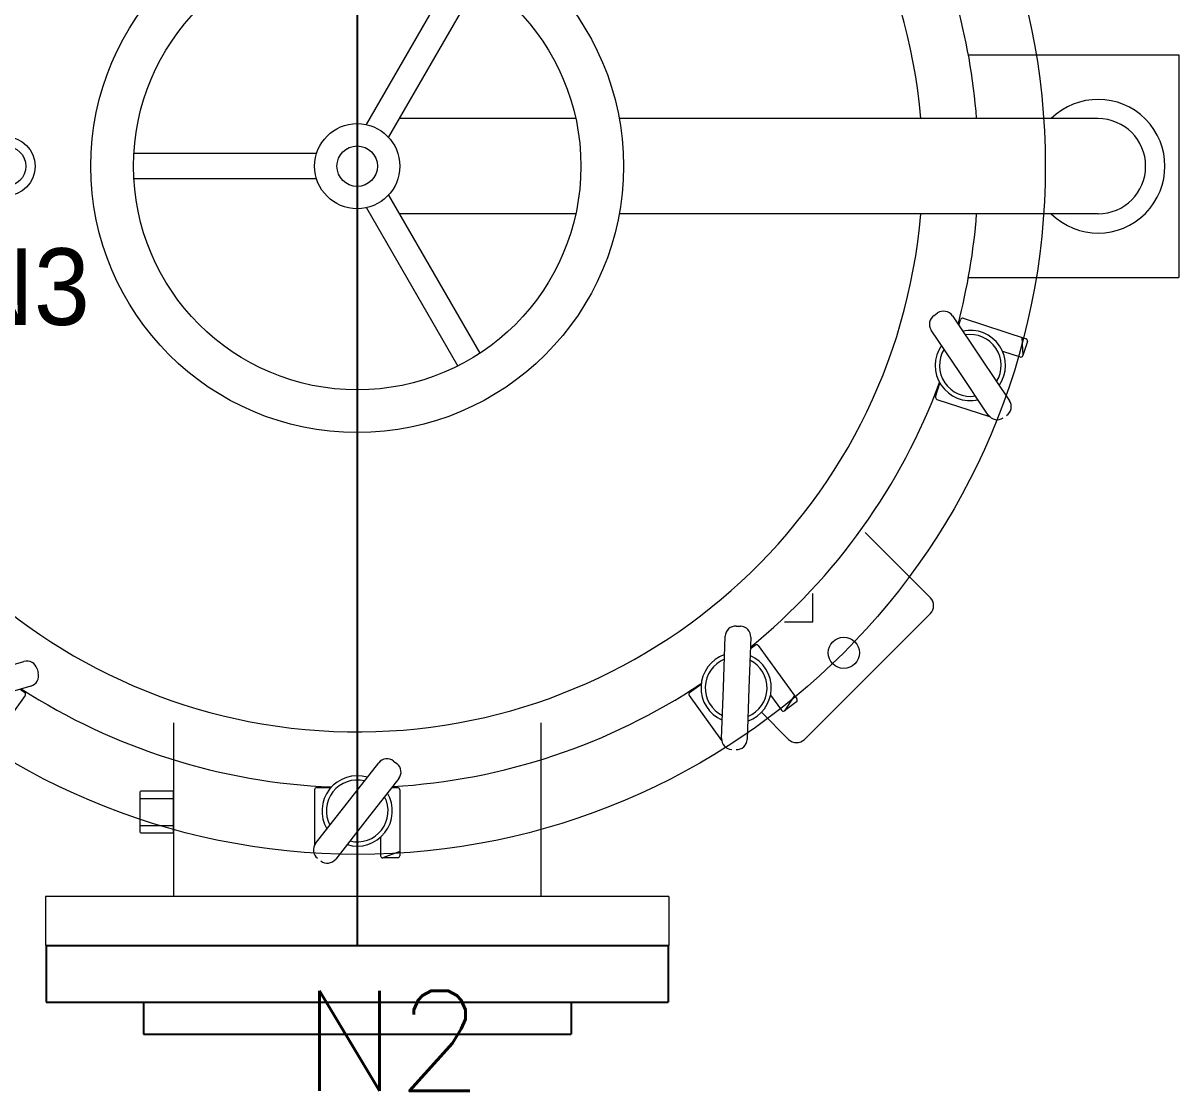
# Model space of a CAD drawing. Extents: x 0 to 160756, y 0 to 229247.
# Drawn here: x 55570 to 56089, y 70956 to 71436 of the extents above; entities that cross this region are included whole.
import ezdxf

# ---------------------------------------------------------------- set-up
doc = ezdxf.new("R2010")
doc.units = 0
doc.header["$LTSCALE"] = 10
doc.linetypes.add('XCM7Q30CDA-200K$0$DASHED2', pattern=[9.525, 6.35, -3.175])
doc.layers.add('XCM7Q30CDA-200K$0$UEQ-DRYER', color=22, linetype='Continuous')
doc.layers.add('XCM7Q30CDA-200K$0$UER-FUTUER', color=9, linetype='Continuous')
doc.styles.add('XCM7Q30CDA-200K$0$Standard', font='txt.shx', dxfattribs={"bigfont": 'chineset.shx'})

# ---------------------------------------------------------------- blocks, each defined once
blk = doc.blocks.new('XCM7Q30CDA-200K$0$2分內牙')
at = {"lineweight": 18}
for p, q in [((0, 14.5), (0, 0)), ((18.5, 15), (0.5, 15)), ((19, 0), (19, 14.5)), ((19, 0), (0, 0))]:
    blk.add_line(p, q, dxfattribs=at)
at = {"linetype": 'XCM7Q30CDA-200K$0$DASHED2', "lineweight": 18}
for p, q in [((3.5, 15), (3.5, 0)), ((15.5, 15), (15.5, 0))]:
    blk.add_line(p, q, dxfattribs=at)
at = {"lineweight": 18}
for centre, start, end in [((0.5, 14.5), 90, 180), ((18.5, 14.5), 0, 90)]:
    blk.add_arc(centre, 0.5, start, end, dxfattribs=at)
blk = doc.blocks.new('XCM7Q30CDA-200K$0$FINAL FILTER')
blk.add_line((0, 350), (0, -350))
at = {"lineweight": 13}
for p, q in [((4.16, 18.68), (45.17, 89.72)), ((14.1, 12.94), (55.12, 83.98)), ((274.48, 50), (369, 50)), ((369, 50), (369, -50)), ((98.16, 21.35), (18.95, 21.35)), ((332.73, 21.35), (117.67, 21.35)), ((-18.25, 5.74), (-100.29, 5.74)), ((-18.25, -5.74), (-100.29, -5.74)), ((14.1, -12.94), (55.12, -83.98)), ((4.16, -18.68), (45.17, -89.72)), ((98.16, -21.35), (18.95, -21.35)), ((332.73, -21.35), (117.67, -21.35)), ((274.48, -50), (369, -50)), ((259.07, -66.98), (260.66, -65.91)), ((267.3, -67.21), (280.12, -86.26)), ((270.14, -71.44), (270.96, -68.93)), ((272.17, -68.31), (300.37, -77.48)), ((270.59, -92.67), (257.77, -73.62)), ((298.55, -76.89), (298.92, -85.05)), ((300.99, -78.68), (298.92, -85.05)), ((280.12, -86.26), (292.93, -105.31)), ((289.8, -83.09), (297.71, -85.67)), ((283.41, -111.72), (270.59, -92.67)), ((259.73, -103.5), (261.71, -97.41)), ((260.34, -104.71), (283.94, -112.38)), ((228.12, -164.48), (257.39, -193.75)), ((228.12, -164.48), (257.39, -193.75)), ((204.6, -204.6), (204.6, -191.87)), ((257.39, -200.82), (200.82, -257.39)), ((170.22, -206.47), (172.13, -206.54)), ((191.87, -204.6), (204.6, -204.6)), ((164.44, -234.02), (165.27, -211.08)), ((176.74, -211.49), (175.91, -234.44)), ((176.56, -216.59), (178.7, -215.03)), ((180.03, -215.24), (197.47, -239.24)), ((-171.75, -228.71), (-149.68, -222.41)), ((-143.76, -225.69), (-143.24, -227.53)), ((-146.52, -233.45), (-168.6, -239.75)), ((149.29, -236.4), (154.47, -232.63)), ((-149.07, -237.74), (-166.51, -261.73)), ((-151.43, -234.85), (-149.29, -236.4)), ((149.07, -237.74), (163.66, -257.81)), ((163.61, -256.97), (164.44, -234.02)), ((175.91, -234.44), (175.09, -257.38)), ((185.61, -237.56), (190.5, -244.3)), ((196.34, -237.69), (191.84, -244.51)), ((197.25, -240.57), (191.84, -244.51)), ((181.54, -245.18), (193.75, -257.39)), ((181.54, -245.18), (193.75, -257.39)), ((-82.5, -250), (-82.5, -328)), ((82.5, -250), (82.5, -328)), ((-4.52, -285.98), (9.64, -267.91)), ((16.35, -267.09), (17.86, -268.27)), ((18.68, -274.99), (4.52, -293.06)), ((-19.13, -279.96), (-19.13, -304.77)), ((-18.18, -279), (-11.77, -279)), ((15.53, -279), (18.18, -279)), ((19.13, -279.96), (19.13, -309.61)), ((-18.68, -304.06), (-4.52, -285.98)), ((4.52, -293.06), (-9.64, -311.14)), ((10.52, -301.29), (10.52, -309.61)), ((19.13, -307.7), (11.48, -310.57)), ((18.18, -310.57), (11.48, -310.57)), ((-140, -328), (-140, -350)), ((140, -328), (-140, -328)), ((140, -328), (140, -350)), ((140, -350), (-140, -350))]:
    blk.add_line(p, q, dxfattribs=at)
for centre, radius in [((0, 0), 309), ((0, 0), 119.59), ((0, 0), 100.45), ((0, 0), 19.13), ((-157.85, 0), 13.25), ((-157.85, 0), 9), ((0, 0), 9.09), ((218.5, -218.5), 7)]:
    blk.add_circle(centre, radius, dxfattribs=at)
for centre, radius, start, end in [((0, 0), 254, 4.8217, 355.1783), ((0, 0), 279, 4.3888, 15.6279), ((332.73, 0), 30, 225.3707, 134.6293), ((332.73, 0), 21.35, 270, 90), ((0, 0), 279, 345.2643, 355.6112), ((261.74, -70.95), 4.78, 123.9339, 213.9339), ((263.33, -69.88), 4.78, 33.9339, 123.9339), ((271.87, -69.22), 0.957, 72, 162), ((275.35, -89.47), 15.79, 325.2576, 102.6102), ((275.35, -89.47), 13.87, 328.3772, 99.4905), ((300.08, -78.39), 0.957, 342, 72), ((275.35, -89.47), 15.79, 145.2576, 282.6102), ((275.35, -89.47), 13.87, 148.3772, 279.4905), ((298.01, -84.76), 0.957, 252, 342), ((0, 0), 279, 309.2643, 339.6279), ((260.64, -103.8), 0.957, 162, 252), ((288.96, -107.98), 4.78, 303.9339, 33.9339), ((287.38, -109.05), 4.78, 213.9339, 303.9339), ((253.85, -197.28), 5, 315, 45), ((170.05, -211.25), 4.78, 87.9339, 177.9339), ((171.96, -211.32), 4.78, 357.9339, 87.9339), ((179.26, -215.81), 0.957, 36, 126), ((-148.36, -227.01), 4.78, 15.9339, 105.9339), ((170.18, -234.23), 15.79, 109.2576, 246.6102), ((170.18, -234.23), 13.87, 112.3772, 243.4905), ((170.18, -234.23), 15.79, 289.2576, 66.6102), ((170.18, -234.23), 13.87, 292.3772, 63.4905), ((-147.84, -228.85), 4.78, 285.9339, 15.9339), ((0, 0), 279, 273.2643, 303.6279), ((0, 0), 279, 237.2643, 267.6279), ((-149.85, -237.17), 0.957, 324, 54), ((149.85, -237.17), 0.957, 126, 216), ((196.69, -239.8), 0.957, 306, 36), ((191.27, -243.74), 0.957, 216, 306), ((168.39, -257.14), 4.78, 177.9339, 267.9339), ((170.31, -257.21), 4.78, 267.9339, 357.9339), ((197.28, -253.85), 5, 225, 315), ((13.4, -270.86), 4.78, 51.9339, 141.9339), ((14.91, -272.04), 4.78, 321.9339, 51.9339), ((0, -289.52), 15.79, 73.2576, 210.6102), ((-18.18, -279.96), 0.957, 90, 180), ((0, -289.52), 13.87, 76.3772, 207.4905), ((18.18, -279.96), 0.957, 0, 90), ((0, -289.52), 15.79, 253.2576, 30.6102), ((0, -289.52), 13.87, 256.3772, 27.4905), ((-14.91, -307.01), 4.78, 141.9339, 231.9339), ((-13.4, -308.19), 4.78, 231.9339, 321.9339), ((11.48, -309.61), 0.957, 180, 270), ((18.18, -309.61), 0.957, 270, 0)]:
    blk.add_arc(centre, radius, start, end, dxfattribs=at)
at = {"lineweight": 13, "xscale": -1, "rotation": 90}
blk.add_blockref('XCM7Q30CDA-200K$0$2分內牙', (-82.5, -280.5), dxfattribs=at)
at = {"lineweight": 13, "attachment_point": 1, "style": 'XCM7Q30CDA-200K$0$Standard'}
for s, insert, char_height, width in [('{\\f新細明體|b0|i0|c136|p18;N3}', (-177.71, -36.85), 34.4409, 88.7914), ('N2', (-24.69, -370.22), 45, 519.4703)]:
    blk.add_mtext(s, dxfattribs=dict(at, insert=insert, char_height=char_height, width=width))
blk = doc.blocks.new('XCM7Q30CDA-200K$0$SL150')
for p, q in [((3.96875, 13.97), (1.42875, 13.97)), ((1.42875, -13.97), (1.42875, 13.97)), ((3.96875, -13.97), (3.96875, 13.97)), ((1.42875, 9.604375), (0, 9.604375)), ((0, -9.604375), (0, 9.604375)), ((1.42875, -9.604375), (0, -9.604375)), ((3.96875, -13.97), (1.42875, -13.97))]:
    blk.add_line(p, q)
blk = doc.blocks.new('XCM7Q30CDA-200K$0$A$C3477b601')
at = {"layer": 'XCM7Q30CDA-200K$0$UEQ-DRYER', "rotation": 180}
blk.add_blockref('XCM7Q30CDA-200K$0$FINAL FILTER', (494.78, 839.5), dxfattribs=at)
at = {"layer": 'XCM7Q30CDA-200K$0$UEQ-DRYER', "xscale": -10, "yscale": 10, "zscale": 10, "rotation": 90}
blk.add_blockref('XCM7Q30CDA-200K$0$SL150', (494.78, 1229.19), dxfattribs=at)
blk = doc.blocks.new('XCM7Q30CDA-200K')
at = {"layer": 'XCM7Q30CDA-200K$0$UER-FUTUER', "rotation": 180}
blk.add_blockref('XCM7Q30CDA-200K$0$A$C3477b601', (56214.72, 72210.98), dxfattribs=at)

msp = doc.modelspace()

# ---------------------------------------------------------------- block references
msp.add_blockref('XCM7Q30CDA-200K', (0, 0))

doc.saveas('drawing.dxf')
